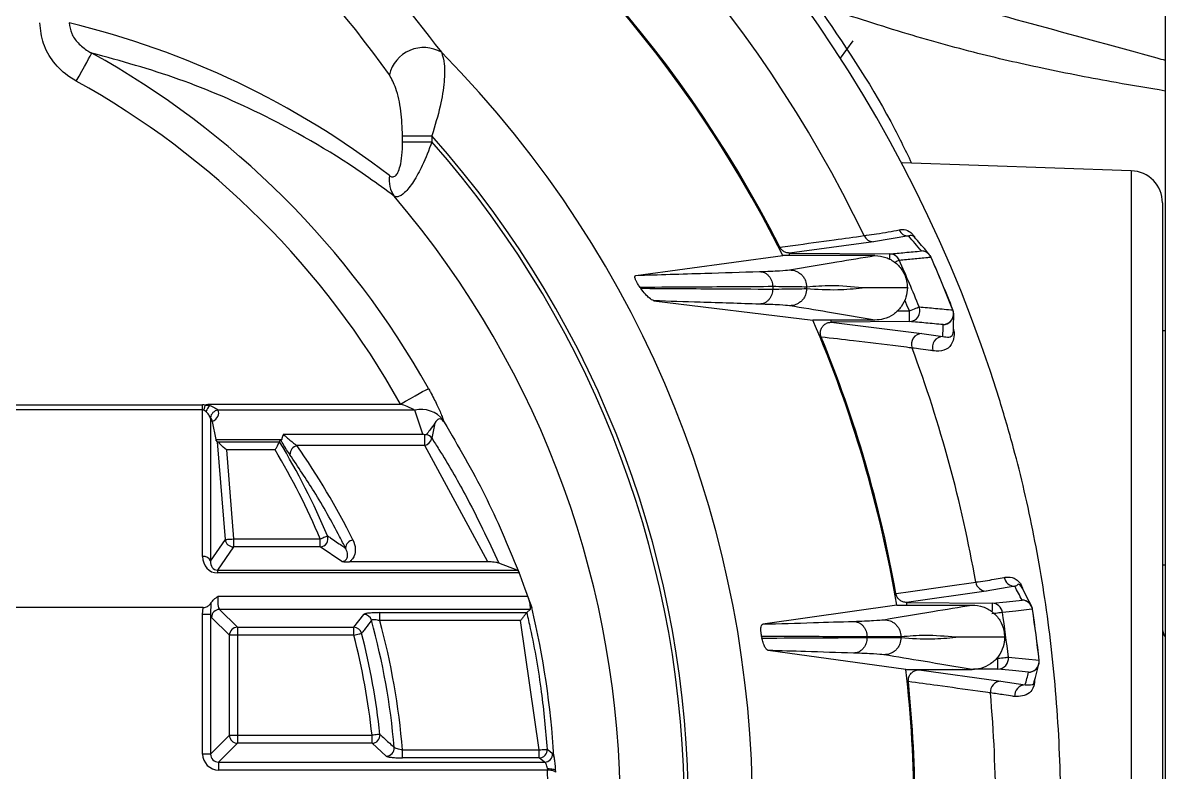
# Model space of a CAD drawing. Extents: x 12.3 to 108.7, y 1.1 to 80.4.
# Drawn here: x 103.225 to 105.35, y 32.764 to 34.158 of the extents above; entities that cross this region are included whole.
import ezdxf

# ---------------------------------------------------------------- set-up
doc = ezdxf.new("R2010")
doc.units = 0
doc.header["$MEASUREMENT"] = 0
doc.layers.add('OBJECT', color=7, linetype='CONTINUOUS')

msp = doc.modelspace()

# ---------------------------------------------------------------- linework, layer by layer
at = {"layer": 'OBJECT'}
for p, q in [((105.3502, 40.0475), (105.3502, 31.8583)), ((104.7689, 34.1241), (104.7457, 34.0922)), ((103.9317, 33.9479), (103.9861, 33.9479)), ((103.9317, 33.9363), (103.9317, 33.9479)), ((103.9317, 33.9363), (103.9861, 33.9363)), ((103.9861, 33.9479), (103.9861, 33.9363)), ((105.2872, 33.8827), (104.8609, 33.8976)), ((105.2872, 33.8827), (105.2872, 32.6918)), ((105.3451, 33.8227), (105.3451, 32.6918)), ((104.8078, 33.7506), (104.6515, 33.7295)), ((104.8731, 33.7613), (104.8078, 33.7506)), ((104.3654, 33.688), (104.6391, 33.7248)), ((104.8103, 33.7248), (104.6391, 33.7248)), ((104.6515, 33.7295), (104.8379, 33.7278)), ((104.6201, 33.6671), (104.6201, 33.6625)), ((104.6833, 33.6663), (104.6833, 33.6634)), ((104.8707, 33.6649), (104.8707, 33.6647)), ((104.3989, 33.6407), (104.6948, 33.6048)), ((104.8513, 33.6219), (104.8743, 33.6221)), ((104.8103, 33.6048), (104.6948, 33.6048)), ((104.8745, 33.6021), (104.729, 33.6008)), ((104.729, 33.6008), (104.8978, 33.5798)), ((104.8978, 33.5798), (104.9368, 33.5745)), ((105.3502, 33.5848), (105.3451, 33.5848)), ((101.5733, 33.4473), (103.5596, 33.4473)), ((103.5596, 33.4376), (103.5596, 33.4473)), ((103.5645, 33.4467), (103.5722, 33.4461)), ((103.5722, 33.4487), (103.5722, 33.4461)), ((103.5722, 33.4487), (103.9278, 33.4487)), ((103.5596, 33.4376), (101.5729, 33.4376)), ((103.5596, 33.1651), (103.5596, 33.4376)), ((103.5659, 33.4348), (103.5621, 33.4371)), ((103.9543, 33.4373), (103.5884, 33.4373)), ((103.5745, 33.4217), (103.5745, 33.1566)), ((103.5777, 33.4161), (103.584, 33.3828)), ((103.9917, 33.4133), (103.9862, 33.385)), ((104.0074, 33.419), (104.0088, 33.415)), ((103.584, 33.3828), (103.7068, 33.3828)), ((103.5876, 33.3782), (103.5842, 33.3823)), ((103.7057, 33.3823), (103.5842, 33.3823)), ((103.705, 33.3818), (103.7057, 33.3823)), ((103.7068, 33.3828), (103.7057, 33.3823)), ((103.7103, 33.3924), (103.9692, 33.3924)), ((103.9728, 33.3715), (103.9728, 33.3913)), ((103.602, 33.1966), (103.5876, 33.3782)), ((103.5877, 33.3782), (103.7029, 33.3782)), ((103.6945, 33.3633), (103.6038, 33.3633)), ((103.6038, 33.3633), (103.6169, 33.1978)), ((103.7029, 33.3782), (103.705, 33.3818)), ((103.9728, 33.3715), (103.735, 33.3715)), ((104.0902, 33.155), (103.9728, 33.3715)), ((103.5745, 33.1566), (103.602, 33.1966)), ((103.6169, 33.1978), (103.6169, 33.1829)), ((103.6169, 33.1978), (103.7783, 33.1978)), ((103.7783, 33.1829), (103.7783, 33.1978)), ((103.6169, 33.1829), (103.5872, 33.1397)), ((103.7783, 33.1829), (103.6169, 33.1829)), ((103.8184, 33.1557), (103.7783, 33.1829)), ((104.0902, 33.155), (103.8329, 33.155)), ((104.145, 33.1397), (104.1107, 33.1527)), ((105.3451, 33.1494), (105.3502, 33.1494)), ((103.5872, 33.1397), (104.145, 33.1397)), ((103.5872, 33.1397), (103.5872, 33.1344)), ((104.1486, 33.1344), (103.5872, 33.1344)), ((104.1468, 33.1389), (104.1486, 33.1344)), ((105.0705, 33.1096), (105.0172, 33.1008)), ((103.5888, 33.0912), (104.1642, 33.0912)), ((104.1642, 33.0912), (104.1721, 33.07)), ((104.8493, 33.096), (104.8473, 33.0957)), ((105.0172, 33.1008), (104.8692, 33.0796)), ((103.561, 33.07), (101.5812, 33.07)), ((103.5596, 33.0574), (103.561, 33.07)), ((104.1687, 33.0666), (103.5912, 33.0666)), ((103.5912, 33.0666), (103.6245, 33.0333)), ((104.1687, 33.0666), (104.1626, 33.0606)), ((104.8509, 33.0748), (104.6018, 33.0391)), ((104.8509, 33.0748), (104.9912, 33.0748)), ((104.8692, 33.0796), (105.0282, 33.0782)), ((103.5745, 33.0574), (103.5596, 33.0574)), ((103.5596, 32.7975), (103.5596, 33.0574)), ((103.5745, 33.0574), (103.5745, 32.7975)), ((103.6096, 33.0184), (103.5763, 33.0517)), ((103.841, 33.0333), (103.8595, 33.0573)), ((103.8894, 33.0606), (104.1626, 33.0606)), ((103.8894, 33.0457), (103.8894, 33.0606)), ((104.1507, 33.0457), (103.8894, 33.0457)), ((104.1859, 32.8053), (104.1507, 33.0457)), ((104.1626, 33.0606), (104.1626, 33.0605)), ((103.6245, 33.0333), (103.841, 33.0333)), ((103.6245, 33.0333), (103.6245, 33.0184)), ((103.841, 33.0184), (103.841, 33.0333)), ((103.6096, 32.8326), (103.6096, 33.0184)), ((103.6245, 33.0184), (103.6096, 33.0184)), ((103.841, 33.0184), (103.6245, 33.0184)), ((103.6245, 33.0184), (103.6245, 32.8326)), ((104.7956, 33.0154), (104.7956, 33.0143)), ((104.8589, 33.0155), (104.8589, 33.0141)), ((105.0515, 33.0149), (105.0515, 33.0147)), ((104.8679, 32.9548), (104.6117, 32.9903)), ((104.8679, 32.9548), (104.9912, 32.9548)), ((104.9552, 32.9548), (104.8925, 32.9543)), ((104.8925, 32.9543), (105.0447, 32.9331)), ((105.0391, 32.9556), (104.9937, 32.9552)), ((104.8724, 32.9323), (104.8704, 32.9321)), ((105.0447, 32.9331), (105.0898, 32.9261)), ((103.5745, 32.7975), (103.6096, 32.8326)), ((103.6096, 32.8326), (103.6245, 32.8326)), ((103.6245, 32.8326), (103.6245, 32.8177)), ((103.6245, 32.8326), (103.8748, 32.8326)), ((103.8748, 32.8177), (103.8748, 32.8326)), ((103.6245, 32.8177), (103.5894, 32.7826)), ((103.8748, 32.8177), (103.6245, 32.8177)), ((103.9013, 32.7937), (103.8748, 32.8177)), ((103.5745, 32.7975), (103.5596, 32.7975)), ((103.9314, 32.7904), (103.9314, 32.8053)), ((103.9314, 32.8053), (104.1859, 32.8053)), ((104.1859, 32.7904), (103.9314, 32.7904)), ((104.1859, 32.7904), (104.1859, 32.8053)), ((104.1959, 32.7826), (104.1859, 32.7904)), ((103.5894, 32.7826), (103.5894, 32.7677)), ((103.5894, 32.7826), (104.1959, 32.7826)), ((104.2012, 32.7677), (103.5894, 32.7677)), ((104.2012, 32.7704), (104.2012, 32.7677))]:
    msp.add_line(p, q, dxfattribs=at)
at = {"layer": 'OBJECT', "flags": 128}
for points in [[(103.3247, 34.0495), (103.33, 34.0589), (103.335, 34.0681), (103.3398, 34.0766), (103.344, 34.0842), (103.3476, 34.0908), (103.3505, 34.0959), (103.3525, 34.0996), (103.3536, 34.1016)], [(104.6317, 33.7395), (104.6328, 33.7401), (104.6335, 33.7404)], [(104.6515, 33.7248), (104.6515, 33.726), (104.6515, 33.7279), (104.6515, 33.729), (104.6515, 33.7295)], [(104.8378, 33.7175), (104.8378, 33.7189), (104.8379, 33.7219), (104.8379, 33.7244), (104.8379, 33.7262), (104.8379, 33.7274), (104.8379, 33.7278)], [(104.8558, 33.7159), (104.855, 33.7156), (104.8537, 33.715), (104.8518, 33.7142), (104.8496, 33.7132), (104.8473, 33.7121)], [(104.9146, 33.7215), (104.9147, 33.7215), (104.9147, 33.7215), (104.9148, 33.7216), (104.9148, 33.7216), (104.9148, 33.7216), (104.9148, 33.7216), (104.9148, 33.7216), (104.9148, 33.7216)], [(104.8743, 33.6221), (104.8699, 33.6329), (104.8659, 33.6426)], [(104.8743, 33.6221), (104.8775, 33.6234), (104.8807, 33.6247), (104.8837, 33.6259), (104.8863, 33.627), (104.8886, 33.6279), (104.8905, 33.6287), (104.8918, 33.6292), (104.8926, 33.6295)], [(104.8745, 33.6021), (104.8744, 33.6026), (104.8744, 33.6037), (104.8744, 33.6056), (104.8744, 33.6081), (104.8744, 33.6111), (104.8743, 33.6145), (104.8743, 33.6183), (104.8743, 33.6221)], [(104.9552, 33.6237), (104.9553, 33.6237), (104.9553, 33.6237), (104.9554, 33.6237), (104.9554, 33.6237), (104.9554, 33.6237), (104.9555, 33.6237), (104.9555, 33.6237), (104.9555, 33.6237)], [(104.9564, 33.5842), (104.9566, 33.5916), (104.9568, 33.6163)], [(104.729, 33.6008), (104.729, 33.6013), (104.729, 33.6025), (104.729, 33.6043), (104.729, 33.6048)], [(104.7103, 33.5733), (104.7096, 33.5731), (104.7084, 33.5726)], [(103.9278, 33.4487), (103.9372, 33.4539), (103.9463, 33.459), (103.9548, 33.4638), (103.9625, 33.468), (103.969, 33.4717), (103.9741, 33.4746), (103.9778, 33.4766), (103.9798, 33.4777)], [(103.5621, 33.4371), (103.5624, 33.4382), (103.5626, 33.4392), (103.5629, 33.4404), (103.5632, 33.4416), (103.5636, 33.4428), (103.5639, 33.4441), (103.5642, 33.4454), (103.5645, 33.4467)], [(103.6038, 33.3633), (103.6009, 33.366), (103.598, 33.3686), (103.5954, 33.371), (103.593, 33.3732), (103.591, 33.3751), (103.5894, 33.3766), (103.5883, 33.3776), (103.5877, 33.3782)], [(103.602, 33.1966), (103.6025, 33.1966), (103.6035, 33.1967), (103.6049, 33.1968), (103.6068, 33.197), (103.609, 33.1971), (103.6115, 33.1973), (103.6141, 33.1975), (103.6169, 33.1978)], [(103.7783, 33.1978), (103.7808, 33.1988), (103.7832, 33.1998), (103.7854, 33.2008), (103.7875, 33.2016), (103.7892, 33.2023), (103.7905, 33.2029), (103.7915, 33.2033), (103.792, 33.2035)], [(104.8493, 33.096), (104.8539, 33.0967), (104.8722, 33.0993), (104.9453, 33.1098), (104.9978, 33.1173)], [(105.1016, 33.0732), (105.0972, 33.0814), (105.0845, 33.1054)], [(104.8692, 33.0796), (104.8692, 33.0791), (104.8692, 33.078), (104.8692, 33.0761), (104.8691, 33.0748)], [(105.0282, 33.0782), (105.0282, 33.0777), (105.0282, 33.0766), (105.0282, 33.0747), (105.0281, 33.0722), (105.0281, 33.0692), (105.0281, 33.0658), (105.028, 33.0621)], [(105.0282, 33.0782), (105.0549, 33.0809), (105.084, 33.0839)], [(105.1034, 33.0668), (105.0972, 33.0662), (105.0723, 33.0636), (105.0475, 33.0611)], [(105.1034, 33.0668), (105.1034, 33.0668), (105.1035, 33.0668), (105.1035, 33.0668), (105.1035, 33.0668), (105.1036, 33.0668), (105.1036, 33.0668), (105.1036, 33.0668), (105.1036, 33.0668)], [(105.0475, 33.0611), (105.0467, 33.061), (105.0453, 33.0608), (105.0433, 33.0605), (105.0409, 33.0601), (105.038, 33.0597), (105.0349, 33.0592), (105.0315, 33.0587), (105.028, 33.0582)], [(103.841, 33.0184), (103.8436, 33.0191), (103.8461, 33.0197), (103.8485, 33.0204), (103.8506, 33.0209), (103.8524, 33.0214), (103.8538, 33.0217), (103.8549, 33.022), (103.8554, 33.0221)], [(105.0389, 32.9756), (105.0424, 32.976), (105.0458, 32.9763), (105.049, 32.9767), (105.0518, 32.977), (105.0543, 32.9773), (105.0563, 32.9775), (105.0577, 32.9777), (105.0586, 32.9778)], [(105.0391, 32.9556), (105.0391, 32.956), (105.0391, 32.9572), (105.0391, 32.959), (105.039, 32.9615), (105.039, 32.9646), (105.039, 32.968), (105.039, 32.9717), (105.0389, 32.9756)], [(105.0586, 32.9778), (105.0649, 32.9772), (105.0903, 32.9746), (105.1156, 32.972)], [(105.1067, 32.9326), (105.1087, 32.94), (105.1153, 32.9648)], [(105.1156, 32.972), (105.1157, 32.972), (105.1157, 32.972), (105.1158, 32.972), (105.1158, 32.972), (105.1158, 32.972), (105.1158, 32.972), (105.1158, 32.972), (105.1158, 32.972)], [(104.8925, 32.9543), (104.8925, 32.9547), (104.8925, 32.9548)], [(105.0961, 32.9499), (105.0665, 32.9528), (105.0391, 32.9556)], [(103.8896, 32.8342), (103.889, 32.8341), (103.888, 32.834), (103.8865, 32.8338), (103.8847, 32.8336), (103.8825, 32.8334), (103.8801, 32.8331), (103.8775, 32.8329), (103.8748, 32.8326)], [(104.1859, 32.8053), (104.1886, 32.8055), (104.1911, 32.8057), (104.1935, 32.8059), (104.1957, 32.806), (104.1975, 32.8061), (104.199, 32.8062), (104.2001, 32.8063), (104.2007, 32.8064)], [(104.2007, 32.8064), (104.2054, 32.8027), (104.2107, 32.7985)]]:
    msp.add_lwpolyline(points, dxfattribs=at)
at = {"layer": 'OBJECT'}
for centre, radius, start, end in [((102.5729, 32.6918), 2.585, 17.2695, 89.5567), ((102.5729, 32.6918), 2.462, 25.7638, 89.5345), ((102.5729, 32.6918), 2.31, 26.5633, 153.4367), ((102.5729, 32.6918), 2.3121, 26.97, 89.5044), ((103.971, 34.0464), 0.0655, 59.8339, 166.9001), ((102.5729, 32.6918), 1.6115, 29.1881, 61.0234), ((102.5729, 32.6918), 2.0098, 315.4001, 44.5999), ((102.5729, 32.6918), 1.5519, 29.1881, 61.0234), ((102.5729, 32.6918), 1.8907, 318.3698, 41.6302), ((102.5729, 32.6918), 1.8831, 318.6329, 41.3671), ((103.9592, 33.8655), 0.0526, 171.0367, 215.2913), ((105.2851, 33.8227), 0.06, 0, 88), ((102.5729, 32.6918), 1.764, 319.599, 40.401), ((104.8733, 33.7812), 0.02, 205.1971, 269.3632), ((104.8081, 33.7705), 0.0199, 205.3945, 269.2666), ((104.8376, 33.7081), 0.0198, 23.4579, 89.1204), ((104.8964, 33.7137), 0.0198, 23.0423, 89.1189), ((104.8965, 33.7135), 0.02, 40.1577, 89.4458), ((104.8965, 33.7135), 0.02, 23.7355, 40.0841), ((102.5729, 32.6918), 2.502, 22.0101, 24.1615), ((102.5729, 32.6918), 2.5581, 21.3625, 23.7355), ((102.5729, 32.6918), 2.5583, 21.3625, 23.7355), ((104.874, 33.6221), 0.02, 271.3238, 21.6593), ((104.9366, 33.6165), 0.02, 271.3114, 21.0301), ((104.9368, 33.6165), 0.02, 270.496, 359.6056), ((104.9368, 33.6165), 0.02, 359.6104, 21.3625), ((102.5729, 32.6918), 2.31, 9.5438, 23.2808), ((104.8981, 33.5598), 0.02, 90.976, 200.2589), ((104.9371, 33.5545), 0.02, 90.8595, 199.8773), ((102.5729, 32.6918), 2.3121, 10.0686, 22.4124), ((102.5729, 32.6918), 2.462, 9.9523, 20.4722), ((103.6862, 33.3754), 0.1341, 148.1826, 153.7198), ((103.5905, 33.4208), 0.0166, 97.0677, 171.4524), ((103.9662, 33.3857), 0.0529, 38.8791, 102.9917), ((103.9665, 33.3911), 0.0206, 287.7807, 342.7634), ((103.9725, 33.3758), 0.0165, 33.8189, 77.1394), ((102.5729, 32.6918), 1.3073, 22.7693, 30.9065), ((102.5729, 32.6918), 1.3221, 22.7693, 31.273), ((103.7395, 33.3547), 0.0174, 105.0126, 180.8653), ((103.617, 33.198), 0.0151, 185.2969, 269.4082), ((103.7778, 33.1981), 0.0152, 271.6809, 21.0883), ((103.842, 33.1794), 0.0166, 99.1639, 175.531), ((103.5615, 33.151), 0.0142, 23.2854, 97.4615), ((105.0175, 33.1207), 0.02, 189.7791, 269.2228), ((105.0707, 33.1296), 0.02, 189.8693, 269.3231), ((103.5914, 33.0515), 0.0152, 90.9905, 179.0095), ((102.5729, 32.6918), 1.6433, 3.5374, 13.3047), ((105.0279, 33.0583), 0.0199, 8.1347, 89.039), ((105.0837, 33.064), 0.0199, 8.0784, 89.0382), ((105.0838, 33.0639), 0.02, 27.5365, 89.5043), ((105.0838, 33.0639), 0.02, 8.4291, 27.5264), ((102.5729, 32.6918), 2.5581, 6.2882, 8.4291), ((102.5729, 32.6918), 2.5583, 6.2882, 8.4291), ((103.8593, 33.0422), 0.0151, 15.9608, 89.2834), ((102.5729, 32.6918), 1.3484, 5.0219, 15.244), ((102.5729, 32.6918), 1.3633, 4.7755, 15.044), ((102.5729, 32.6918), 2.502, 6.5633, 8.4874), ((103.6247, 33.0182), 0.0152, 90.9906, 179.0094), ((103.8408, 33.0182), 0.0151, 15.1712, 89.2709), ((102.5729, 32.6918), 1.3244, 6.1705, 14.4425), ((105.3751, 33.0322), 0.03, 180, 213.9357), ((102.5729, 32.6918), 1.3095, 6.1705, 14.4425), ((105.0387, 32.9755), 0.02, 271.0929, 6.5954), ((105.0958, 32.9698), 0.02, 271.0902, 6.3262), ((105.096, 32.9698), 0.02, 270.4926, 345.3244), ((105.096, 32.9698), 0.02, 345.3281, 6.2882), ((102.5729, 32.6918), 2.31, 353.4625, 6.5375), ((102.5729, 32.6918), 2.3121, 354.0304, 5.9696), ((105.045, 32.9131), 0.02, 90.8493, 185.1129), ((105.0901, 32.9061), 0.02, 90.7438, 184.8412), ((102.5729, 32.6918), 2.462, 354.884, 5.116), ((103.6247, 32.8328), 0.0152, 180.9906, 269.0093), ((103.8745, 32.8328), 0.0152, 271.1334, 5.0374), ((103.901, 32.8088), 0.0152, 271.1048, 3.9171), ((104.1856, 32.8056), 0.0152, 271.3911, 2.8145), ((104.1956, 32.7978), 0.0152, 271.387, 2.5232), ((102.5729, 32.6918), 1.63, 0.4374, 2.6689)]:
    msp.add_arc(centre, radius, start, end, dxfattribs=at)
for centre, major_axis, ratio, start_param, end_param in [((101.8633, 32.6918), (2.4885, 0), 0.964711, 0.607026, 0.94978), ((102.931, 32.6918), (1.5665, 0), 0.964711, 0.898002, 1.325617), ((102.5621, 31.4553), (0.0296, 3.3901), 0.928778, 5.457396, 5.468504), ((102.9436, 32.6918), (1.7429, 0), 0.977124, 0.607532, 0.60866), ((102.5648, 33.6185), (-0.0223, 2.5541), 0.928778, 4.687085, 4.695671), ((103.5596, 33.4006), (0, -0.0467), 0.642788, 2.976925, 3.141593), ((103.5596, 33.4006), (0, 0.037), 0.405078, 6.118518, 6.283185), ((103.5596, 33.4318), (0.03, 0), 0.656159, 5.359389, 6.567915), ((102.5729, 32.9461), (0, 1.4794), 0.989974, 5.018904, 5.050905), ((103.5596, 33.4205), (0.015, 0), 0.66953, 0.122173, 0.284729), ((103.5832, 33.3971), (-0.0012, 0.015), 0.093471, 2.844811, 3.011977), ((103.6026, 33.3784), (0.015, 0), 0.122392, 3.244893, 3.273573), ((102.5729, 32.5546), (0, 1.4256), 0.994678, 5.178893, 5.322583), ((103.5899, 33.1681), (0.0115, 0.0322), 0.868615, 1.960689, 3.442238), ((103.5899, 33.1585), (0.007, 0.018), 0.760671, 1.953772, 3.43532), ((102.5729, 32.5166), (0, 1.7003), 0.994678, 5.043867, 5.087084), ((102.563, 31.5585), (0.0272, 3.1117), 0.928778, 5.232809, 5.242302), ((103.5916, 33.0815), (0, 0.015), 0.245569, 0.872665, 3.01942), ((103.5767, 33.0815), (0, 0.03), 0.122785, 2.502054, 3.01942), ((102.9341, 32.6918), (1.6983, 0), 0.977124, 0.194908, 0.196859), ((102.5639, 33.7216), (-0.0247, 2.8325), 0.928778, 4.419598, 4.428321), ((103.5899, 32.798), (0.0215, 0.0215), 0.985257, 2.363621, 3.919564), ((103.5899, 32.798), (0.0111, 0.0111), 0.957239, 2.363621, 3.919564)]:
    msp.add_ellipse(centre, major_axis=major_axis, ratio=ratio, start_param=start_param, end_param=end_param, dxfattribs=at)
for points, knots in [([(103.3547, 34.7217), (103.3631, 34.7161), (103.3882, 34.6995), (103.4797, 34.636), (103.6276, 34.5193), (103.821, 34.3366), (103.943, 34.1809), (104.004, 34.103)], [0, 0, 0, 0, 0.037504, 0.11146, 0.407416, 0.703808, 1, 1, 1, 1]), ([(104.6795, 34.2719), (104.7497, 34.2527), (104.8933, 34.2134), (105.1133, 34.1532), (105.269, 34.1105), (105.3449, 34.0898), (105.3502, 34.0883)], [0, 0, 0, 0, 0.317042, 0.648931, 0.975737, 1, 1, 1, 1]), ([(104.7027, 34.1907), (104.7511, 34.1201), (104.8158, 34.0256), (104.8659, 33.9228), (104.8785, 33.897)], [0, 0, 0, 0, 0.748434, 1, 1, 1, 1]), ([(105.3502, 34.031), (105.3199, 34.0361), (105.245, 34.0487), (105.127, 34.0714), (104.9923, 34.1023), (104.8539, 34.1413), (104.7531, 34.1743), (104.7027, 34.1907)], [0, 0, 0, 0, 0.152202, 0.376014, 0.575912, 0.787751, 1, 1, 1, 1]), ([(103.3247, 34.0495), (103.3207, 34.0519), (103.3048, 34.0613), (103.2816, 34.0834), (103.2609, 34.1186), (103.2582, 34.1447), (103.2568, 34.1578)], [0, 0, 0, 0, 0.104814, 0.415632, 0.707452, 1, 1, 1, 1]), ([(103.3112, 34.1578), (103.3124, 34.1511), (103.3148, 34.1371), (103.328, 34.1191), (103.3418, 34.1079), (103.3512, 34.1029), (103.3536, 34.1016)], [0, 0, 0, 0, 0.269236, 0.558069, 0.886118, 1, 1, 1, 1]), ([(103.9162, 33.8351), (103.9004, 33.8468), (103.8212, 33.9052), (103.6878, 33.9823), (103.5156, 34.0569), (103.4076, 34.0867), (103.3536, 34.1016)], [0, 0, 0, 0, 0.086252, 0.431521, 0.715373, 1, 1, 1, 1]), ([(104.004, 34.103), (104.0061, 34.0965), (104.0105, 34.0832), (104.0095, 34.0476), (104.0026, 34.0018), (103.9918, 33.9664), (103.9861, 33.9479)], [0, 0, 0, 0, 0.223098, 0.450964, 0.711814, 1, 1, 1, 1]), ([(103.9317, 33.9479), (103.931, 33.9633), (103.9296, 33.9946), (103.9208, 34.0355), (103.9114, 34.0534), (103.9072, 34.0612)], [0, 0, 0, 0, 0.35163, 0.71478, 1, 1, 1, 1]), ([(103.9072, 33.8737), (103.909, 33.8726), (103.9127, 33.8704), (103.9184, 33.8726), (103.9235, 33.8796), (103.9279, 33.8925), (103.9312, 33.9121), (103.9315, 33.9279), (103.9317, 33.9363)], [0, 0, 0, 0, 0.132637, 0.266189, 0.387936, 0.535863, 0.751075, 1, 1, 1, 1]), ([(103.9861, 33.9363), (103.9804, 33.9212), (103.9702, 33.8941), (103.9519, 33.8611), (103.9357, 33.8407), (103.9236, 33.8332), (103.9183, 33.8346), (103.9162, 33.8351)], [0, 0, 0, 0, 0.265568, 0.47687, 0.689088, 0.879262, 1, 1, 1, 1]), ([(104.7901, 33.7619), (104.7917, 33.7622), (104.7997, 33.7633), (104.8242, 33.7668), (104.8421, 33.7702), (104.8552, 33.7727)], [0, 0, 0, 0, 0.061696, 0.30848, 1, 1, 1, 1]), ([(104.8552, 33.7727), (104.8574, 33.773), (104.8632, 33.7738), (104.8702, 33.7723), (104.8766, 33.768), (104.879, 33.7659), (104.8808, 33.7641), (104.8821, 33.7624), (104.8832, 33.761), (104.8839, 33.7599), (104.8843, 33.7593), (104.8843, 33.7593)], [0, 0, 0, 0, 0.27982, 0.734081, 0.832555, 0.895072, 0.936912, 0.965337, 0.984794, 0.998231, 1, 1, 1, 1]), ([(104.6335, 33.7404), (104.6351, 33.7406), (104.6432, 33.7417), (104.677, 33.7464), (104.7276, 33.7533), (104.7717, 33.7594), (104.7901, 33.7619)], [0, 0, 0, 0, 0.030743, 0.153716, 0.645609, 1, 1, 1, 1]), ([(104.884, 33.759), (104.884, 33.759), (104.8837, 33.7594), (104.8831, 33.76), (104.882, 33.7609), (104.8793, 33.7626), (104.8763, 33.7627), (104.874, 33.7617), (104.8731, 33.7613)], [0, 0, 0, 0, 0.001188, 0.045189, 0.111353, 0.216021, 0.700881, 1, 1, 1, 1]), ([(104.9118, 33.7264), (104.9095, 33.7292), (104.9003, 33.7401), (104.891, 33.7509), (104.884, 33.759)], [0, 0, 0, 0, 0.2550021, 1, 1, 1, 1]), ([(104.6515, 33.7295), (104.6492, 33.7297), (104.6446, 33.7302), (104.6385, 33.7337), (104.6351, 33.7375), (104.6337, 33.74), (104.6335, 33.7404)], [0, 0, 0, 0, 0.313016, 0.624258, 0.931848, 1, 1, 1, 1]), ([(104.6516, 33.6982), (104.6808, 33.7032), (104.733, 33.7121), (104.7867, 33.7209), (104.8103, 33.7248)], [0, 0, 0, 0, 0.560008, 1, 1, 1, 1]), ([(104.8103, 33.7248), (104.8172, 33.7242), (104.8308, 33.7228), (104.849, 33.7123), (104.8626, 33.697), (104.8697, 33.6802), (104.8704, 33.6692), (104.8707, 33.6649)], [0, 0, 0, 0, 0.2172025, 0.4343319, 0.6501656, 0.8643895, 1, 1, 1, 1]), ([(104.8379, 33.7278), (104.8473, 33.7288), (104.8669, 33.7306), (104.8865, 33.7325), (104.8967, 33.7335)], [0, 0, 0, 0, 0.476645, 1, 1, 1, 1]), ([(104.9146, 33.7215), (104.9124, 33.7213), (104.9016, 33.7203), (104.882, 33.7184), (104.8645, 33.7168), (104.8558, 33.7159)], [0, 0, 0, 0, 0.111021, 0.555109, 1, 1, 1, 1]), ([(104.3735, 33.6656), (104.3726, 33.6668), (104.3712, 33.6689), (104.369, 33.6723), (104.3674, 33.6751), (104.3661, 33.6776), (104.365, 33.6801), (104.364, 33.6829), (104.3633, 33.6871), (104.3645, 33.6876), (104.3654, 33.688)], [0, 0, 0, 0, 0.113364, 0.188717, 0.241996, 0.295665, 0.342489, 0.417959, 0.560437, 1, 1, 1, 1]), ([(104.3654, 33.688), (104.4082, 33.6893), (104.4846, 33.6917), (104.5618, 33.6941), (104.5958, 33.6951)], [0, 0, 0, 0, 0.560013, 1, 1, 1, 1]), ([(104.5958, 33.6951), (104.6096, 33.6956), (104.6372, 33.6966), (104.6468, 33.6977), (104.6516, 33.6982)], [0, 0, 0, 0, 0.501105, 1, 1, 1, 1]), ([(104.5958, 33.6951), (104.5988, 33.6947), (104.6035, 33.6941), (104.6091, 33.6906), (104.613, 33.687), (104.6161, 33.6825), (104.6192, 33.676), (104.6197, 33.6706), (104.6201, 33.6671)], [0, 0, 0, 0, 0.239573, 0.368433, 0.499997, 0.631558, 0.760422, 1, 1, 1, 1]), ([(104.6516, 33.6982), (104.6555, 33.6978), (104.6617, 33.6971), (104.6691, 33.6932), (104.6742, 33.689), (104.6783, 33.6839), (104.6822, 33.6765), (104.6829, 33.6703), (104.6833, 33.6663)], [0, 0, 0, 0, 0.239485, 0.368379, 0.499999, 0.63162, 0.760514, 1, 1, 1, 1]), ([(104.6201, 33.6671), (104.574, 33.6668), (104.4918, 33.6662), (104.4096, 33.6658), (104.3735, 33.6656)], [0, 0, 0, 0, 0.559998, 1, 1, 1, 1]), ([(104.3989, 33.6407), (104.3962, 33.6419), (104.3921, 33.6439), (104.3837, 33.6522), (104.3777, 33.66), (104.3746, 33.664)], [0, 0, 0, 0, 0.472797, 0.731903, 1, 1, 1, 1]), ([(104.3746, 33.664), (104.4204, 33.6637), (104.5022, 33.6631), (104.5841, 33.6627), (104.6201, 33.6625)], [0, 0, 0, 0, 0.559997, 1, 1, 1, 1]), ([(104.6201, 33.6625), (104.6197, 33.659), (104.6192, 33.6536), (104.6161, 33.6471), (104.613, 33.6427), (104.6091, 33.639), (104.6035, 33.6355), (104.5988, 33.6349), (104.5958, 33.6345)], [0, 0, 0, 0, 0.239578, 0.368442, 0.500003, 0.631567, 0.760427, 1, 1, 1, 1]), ([(104.6833, 33.6663), (104.6775, 33.6664), (104.666, 33.6666), (104.6354, 33.667), (104.6201, 33.6671)], [0, 0, 0, 0, 0.499961, 1, 1, 1, 1]), ([(104.6201, 33.6625), (104.6354, 33.6627), (104.666, 33.663), (104.6775, 33.6633), (104.6833, 33.6634)], [0, 0, 0, 0, 0.500039, 1, 1, 1, 1]), ([(104.6833, 33.6634), (104.6829, 33.6594), (104.6822, 33.6532), (104.6783, 33.6457), (104.6742, 33.6406), (104.6691, 33.6365), (104.6617, 33.6325), (104.6555, 33.6318), (104.6516, 33.6314)], [0, 0, 0, 0, 0.2394865, 0.3683791, 0.5000007, 0.6316212, 0.760515, 1, 1, 1, 1]), ([(104.7868, 33.6648), (104.7675, 33.6667), (104.733, 33.6701), (104.6985, 33.6674), (104.6833, 33.6663)], [0, 0, 0, 0, 0.560064, 1, 1, 1, 1]), ([(104.6833, 33.6634), (104.7026, 33.6622), (104.7371, 33.6601), (104.7716, 33.6634), (104.7868, 33.6648)], [0, 0, 0, 0, 0.559937, 1, 1, 1, 1]), ([(104.8698, 33.6648), (104.8697, 33.6648), (104.8551, 33.6648), (104.8301, 33.6648), (104.8026, 33.6648), (104.7895, 33.6648), (104.7869, 33.6648), (104.7868, 33.6648)], [0, 0, 0, 0, 0.002464, 0.527442, 0.903158, 0.997088, 1, 1, 1, 1]), ([(104.8707, 33.6647), (104.8701, 33.6588), (104.869, 33.6462), (104.8599, 33.6287), (104.8453, 33.6146), (104.8279, 33.6062), (104.8157, 33.6052), (104.8103, 33.6048)], [0, 0, 0, 0, 0.18768, 0.400357, 0.613501, 0.827951, 1, 1, 1, 1]), ([(104.8707, 33.6649), (104.8705, 33.6649), (104.8702, 33.6649), (104.8699, 33.6648), (104.8698, 33.6648)], [0, 0, 0, 0, 0.56004, 1, 1, 1, 1]), ([(104.8698, 33.6648), (104.87, 33.6648), (104.8703, 33.6648), (104.8705, 33.6647), (104.8707, 33.6647)], [0, 0, 0, 0, 0.559957, 1, 1, 1, 1]), ([(104.5958, 33.6345), (104.5589, 33.6357), (104.493, 33.6377), (104.4277, 33.6398), (104.3989, 33.6407)], [0, 0, 0, 0, 0.55999, 1, 1, 1, 1]), ([(104.6516, 33.6314), (104.6468, 33.6319), (104.6372, 33.633), (104.6096, 33.634), (104.5958, 33.6345)], [0, 0, 0, 0, 0.498895, 1, 1, 1, 1]), ([(104.8103, 33.6048), (104.7812, 33.6098), (104.7291, 33.6186), (104.6753, 33.6275), (104.6516, 33.6314)], [0, 0, 0, 0, 0.560011, 1, 1, 1, 1]), ([(104.8926, 33.6295), (104.9027, 33.6286), (104.9237, 33.6266), (104.9445, 33.6247), (104.9552, 33.6237)], [0, 0, 0, 0, 0.484698, 1, 1, 1, 1]), ([(104.7103, 33.5733), (104.7096, 33.5755), (104.7083, 33.5798), (104.7092, 33.5866), (104.7122, 33.5927), (104.7171, 33.5975), (104.723, 33.6003), (104.7271, 33.6007), (104.729, 33.6008)], [0, 0, 0, 0, 0.170357, 0.340224, 0.510203, 0.68184, 0.856139, 1, 1, 1, 1]), ([(104.937, 33.5965), (104.9263, 33.5974), (104.9055, 33.5993), (104.8846, 33.6012), (104.8745, 33.6021)], [0, 0, 0, 0, 0.515303, 1, 1, 1, 1]), ([(104.9562, 33.5878), (104.9565, 33.5868), (104.9579, 33.5812), (104.9576, 33.573), (104.9519, 33.552), (104.9369, 33.546), (104.9203, 33.5475), (104.9183, 33.5477)], [0, 0, 0, 0, 0.00982, 0.054966, 0.234126, 0.907025, 1, 1, 1, 1]), ([(104.9368, 33.5745), (104.9444, 33.573), (104.9538, 33.5712), (104.956, 33.5823), (104.9563, 33.5843)], [0, 0, 0, 0, 0.820582, 1, 1, 1, 1]), ([(104.8794, 33.5529), (104.8777, 33.5531), (104.8691, 33.5542), (104.833, 33.5586), (104.7785, 33.5652), (104.7305, 33.5709), (104.7103, 33.5733)], [0, 0, 0, 0, 0.030707, 0.153535, 0.644847, 1, 1, 1, 1]), ([(104.9183, 33.5477), (104.9168, 33.5479), (104.9094, 33.549), (104.8968, 33.5507), (104.8847, 33.5522), (104.8794, 33.5529)], [0, 0, 0, 0, 0.122693, 0.613472, 1, 1, 1, 1]), ([(103.9798, 33.4777), (103.981, 33.4755), (103.9866, 33.4653), (103.9955, 33.4478), (104.0033, 33.4301), (104.0064, 33.4217), (104.0074, 33.419)], [0, 0, 0, 0, 0.1055715, 0.4880667, 0.8307665, 1, 1, 1, 1]), ([(103.5645, 33.4467), (103.5654, 33.4471), (103.5678, 33.4483), (103.5705, 33.4485), (103.5722, 33.4487)], [0, 0, 0, 0, 0.352323, 1, 1, 1, 1]), ([(103.5722, 33.4461), (103.5757, 33.4448), (103.5808, 33.443), (103.5862, 33.4395), (103.5878, 33.4379), (103.5884, 33.4373)], [0, 0, 0, 0, 0.570996, 0.837249, 1, 1, 1, 1]), ([(103.9543, 33.4373), (103.9533, 33.4379), (103.9498, 33.4398), (103.942, 33.4433), (103.9341, 33.4464), (103.9289, 33.4482), (103.9278, 33.4487)], [0, 0, 0, 0, 0.129231, 0.448344, 0.873934, 1, 1, 1, 1]), ([(105.0414, 31.9244), (105.0564, 31.9761), (105.0869, 32.081), (105.1229, 32.2607), (105.1478, 32.4542), (105.158, 32.6507), (105.1536, 32.8464), (105.1363, 33.0313), (105.1072, 33.2072), (105.0742, 33.3492), (105.0505, 33.4287), (105.0414, 33.4592)], [0, 0, 0, 0, 0.117957, 0.239146, 0.357174, 0.479027, 0.590613, 0.705531, 0.815966, 0.929244, 1, 1, 1, 1]), ([(103.574, 33.4233), (103.5737, 33.424), (103.5729, 33.4257), (103.5705, 33.4296), (103.568, 33.4328), (103.5661, 33.4346), (103.5659, 33.4348)], [0, 0, 0, 0, 0.199365, 0.47055, 0.941494, 1, 1, 1, 1]), ([(103.5777, 33.4161), (103.5774, 33.4175), (103.5767, 33.4209), (103.5756, 33.4225), (103.5749, 33.422), (103.5745, 33.4217), (103.5745, 33.4217)], [0, 0, 0, 0, 0.247979, 0.587577, 0.994984, 1, 1, 1, 1]), ([(103.9917, 33.4133), (103.9888, 33.4091), (103.9844, 33.4027), (103.9782, 33.3946), (103.9761, 33.3919)], [0, 0, 0, 0, 0.661297, 1, 1, 1, 1]), ([(104.0088, 33.415), (104.0078, 33.4164), (104.0059, 33.4192), (104.0023, 33.4213), (103.9973, 33.4209), (103.9939, 33.4169), (103.9919, 33.4136), (103.9917, 33.4133)], [0, 0, 0, 0, 0.136464, 0.2724, 0.502926, 0.956493, 1, 1, 1, 1]), ([(104.0088, 33.415), (104.0352, 33.3701), (104.088, 33.2801), (104.1272, 33.1861), (104.1468, 33.1389)], [0, 0, 0, 0, 0.4985397, 1, 1, 1, 1]), ([(103.7103, 33.3924), (103.7102, 33.3924), (103.7097, 33.3917), (103.7077, 33.3886), (103.7072, 33.3853), (103.7068, 33.3828)], [0, 0, 0, 0, 0.010964, 0.23951, 1, 1, 1, 1]), ([(103.7103, 33.3924), (103.7112, 33.3915), (103.7133, 33.3892), (103.718, 33.3851), (103.7239, 33.38), (103.7298, 33.3753), (103.7335, 33.3726), (103.735, 33.3715)], [0, 0, 0, 0, 0.1426421, 0.3322468, 0.5633821, 0.8257975, 1, 1, 1, 1]), ([(103.9728, 33.3913), (103.9717, 33.3917), (103.9705, 33.3921), (103.9693, 33.3924), (103.9692, 33.3924)], [0, 0, 0, 0, 0.921627, 1, 1, 1, 1]), ([(103.9761, 33.3919), (103.976, 33.3917), (103.9757, 33.3915), (103.975, 33.3912), (103.9742, 33.3911), (103.9734, 33.3911), (103.973, 33.3913), (103.9728, 33.3913)], [0, 0, 0, 0, 0.207468, 0.413965, 0.630279, 0.86321, 1, 1, 1, 1]), ([(103.9862, 33.385), (103.9905, 33.3781), (104.0124, 33.3436), (104.0571, 33.2671), (104.0907, 33.1955), (104.1107, 33.1527)], [0, 0, 0, 0, 0.091462, 0.457412, 1, 1, 1, 1]), ([(103.6945, 33.3633), (103.6946, 33.3633), (103.6951, 33.3643), (103.6966, 33.3669), (103.6988, 33.3708), (103.7009, 33.3745), (103.7024, 33.3772), (103.7028, 33.3778), (103.7029, 33.3782)], [0, 0, 0, 0, 0.007086, 0.142176, 0.384525, 0.598923, 0.799184, 1, 1, 1, 1]), ([(103.7221, 33.3544), (103.7206, 33.3565), (103.7171, 33.3618), (103.711, 33.3714), (103.7069, 33.3785), (103.705, 33.3818)], [0, 0, 0, 0, 0.2650199, 0.6543296, 1, 1, 1, 1]), ([(103.8255, 33.1807), (103.8219, 33.1878), (103.8038, 33.2234), (103.7708, 33.2819), (103.7373, 33.3317), (103.7221, 33.3544)], [0, 0, 0, 0, 0.119846, 0.599413, 1, 1, 1, 1]), ([(103.792, 33.2035), (103.7938, 33.2023), (103.8029, 33.1962), (103.814, 33.1886), (103.8233, 33.1822), (103.8255, 33.1807)], [0, 0, 0, 0, 0.160075, 0.800376, 1, 1, 1, 1]), ([(103.8394, 33.1958), (103.8414, 33.1903), (103.8449, 33.1806), (103.8427, 33.1677), (103.8383, 33.1595), (103.8343, 33.1562), (103.8329, 33.155)], [0, 0, 0, 0, 0.3937579, 0.6893677, 0.8893358, 1, 1, 1, 1]), ([(103.8184, 33.1557), (103.8192, 33.1558), (103.8203, 33.1558), (103.8222, 33.1562), (103.8236, 33.1568), (103.8257, 33.1581), (103.8279, 33.1606), (103.8296, 33.1653), (103.8295, 33.1724), (103.827, 33.1776), (103.8255, 33.1807)], [0, 0, 0, 0, 0.042913, 0.064596, 0.116678, 0.137898, 0.239872, 0.39545, 0.648759, 1, 1, 1, 1]), ([(103.8184, 33.1557), (103.8185, 33.1557), (103.8188, 33.1557), (103.8208, 33.1555), (103.8254, 33.1551), (103.8304, 33.1551), (103.8329, 33.155)], [0, 0, 0, 0, 0.009918, 0.084246, 0.522734, 1, 1, 1, 1]), ([(104.1107, 33.1527), (104.1091, 33.1531), (104.1063, 33.1539), (104.1, 33.1546), (104.0947, 33.155), (104.0915, 33.155), (104.0902, 33.155)], [0, 0, 0, 0, 0.399631, 0.680433, 0.86117, 1, 1, 1, 1]), ([(104.145, 33.1397), (104.1456, 33.1393), (104.1467, 33.1385), (104.1479, 33.1361), (104.1485, 33.1346), (104.1486, 33.1344)], [0, 0, 0, 0, 0.471916, 0.943792, 1, 1, 1, 1]), ([(104.9978, 33.1173), (104.9993, 33.1175), (105.0069, 33.1186), (105.0262, 33.1216), (105.041, 33.1243), (105.051, 33.1261)], [0, 0, 0, 0, 0.074863, 0.374316, 1, 1, 1, 1]), ([(105.051, 33.1261), (105.0533, 33.1264), (105.0607, 33.1274), (105.0702, 33.1253), (105.0789, 33.1173), (105.0828, 33.1116), (105.0848, 33.106), (105.0852, 33.1046), (105.0855, 33.1037), (105.0855, 33.1035)], [0, 0, 0, 0, 0.198719, 0.656856, 0.869121, 0.975838, 0.987405, 0.997669, 1, 1, 1, 1]), ([(105.0842, 33.1052), (105.0823, 33.1087), (105.078, 33.1165), (105.0745, 33.1104), (105.0715, 33.1098), (105.0705, 33.1096)], [0, 0, 0, 0, 0.353281, 0.781, 1, 1, 1, 1]), ([(103.5751, 33.0786), (103.5769, 33.0809), (103.5804, 33.0857), (103.586, 33.0893), (103.5887, 33.0911), (103.5888, 33.0912)], [0, 0, 0, 0, 0.484791, 0.992785, 1, 1, 1, 1]), ([(104.1642, 33.0912), (104.1647, 33.0897), (104.1658, 33.0868), (104.1672, 33.0815), (104.1683, 33.0763), (104.169, 33.0717), (104.1692, 33.0684), (104.169, 33.067), (104.1688, 33.0667), (104.1687, 33.0666)], [0, 0, 0, 0, 0.166853, 0.333773, 0.498217, 0.656526, 0.808731, 0.957602, 1, 1, 1, 1]), ([(104.8692, 33.0796), (104.8669, 33.0798), (104.8623, 33.0803), (104.8563, 33.0838), (104.8514, 33.0891), (104.85, 33.0937), (104.8493, 33.096)], [0, 0, 0, 0, 0.2473544, 0.4934281, 0.7369218, 1, 1, 1, 1]), ([(103.561, 33.07), (103.5624, 33.0701), (103.5653, 33.0704), (103.5696, 33.0725), (103.573, 33.0753), (103.5746, 33.0777), (103.5751, 33.0786)], [0, 0, 0, 0, 0.225235, 0.448341, 0.797034, 1, 1, 1, 1]), ([(103.5751, 33.0786), (103.5748, 33.0728), (103.5744, 33.0656), (103.5745, 33.0587), (103.5745, 33.0574)], [0, 0, 0, 0, 0.817989, 1, 1, 1, 1]), ([(104.8271, 33.0475), (104.8574, 33.0526), (104.9113, 33.0617), (104.9668, 33.0708), (104.9912, 33.0748)], [0, 0, 0, 0, 0.560008, 1, 1, 1, 1]), ([(104.9912, 33.0748), (104.998, 33.0742), (105.0117, 33.0728), (105.0299, 33.0623), (105.0435, 33.047), (105.0505, 33.0302), (105.0512, 33.0192), (105.0515, 33.0149)], [0, 0, 0, 0, 0.217203, 0.434333, 0.650167, 0.864391, 1, 1, 1, 1]), ([(103.8738, 33.0464), (103.8729, 33.0451), (103.8683, 33.039), (103.8622, 33.0309), (103.8569, 33.0241), (103.8554, 33.0221)], [0, 0, 0, 0, 0.151508, 0.757539, 1, 1, 1, 1]), ([(103.8894, 33.0606), (103.886, 33.0605), (103.879, 33.0604), (103.8697, 33.0598), (103.863, 33.0589), (103.8601, 33.058), (103.8596, 33.0575), (103.8595, 33.0573)], [0, 0, 0, 0, 0.238132, 0.476559, 0.707592, 0.930677, 1, 1, 1, 1]), ([(103.8894, 33.0457), (103.8879, 33.046), (103.8847, 33.0467), (103.8804, 33.0473), (103.877, 33.0475), (103.8745, 33.0472), (103.8741, 33.0466), (103.8738, 33.0464)], [0, 0, 0, 0, 0.214841, 0.42206, 0.614236, 0.807187, 1, 1, 1, 1]), ([(104.1626, 33.0605), (104.1623, 33.0602), (104.1617, 33.0595), (104.1595, 33.0567), (104.1564, 33.0528), (104.1533, 33.0489), (104.1514, 33.0465), (104.1508, 33.0457), (104.1507, 33.0457)], [0, 0, 0, 0, 0.184739, 0.368528, 0.62363, 0.882784, 0.993687, 1, 1, 1, 1]), ([(104.1626, 33.0605), (104.1648, 33.0508), (104.1758, 33.002), (104.1908, 32.9174), (104.1975, 32.8419), (104.2007, 32.8064)], [0, 0, 0, 0, 0.116616, 0.583453, 1, 1, 1, 1]), ([(104.6018, 33.0391), (104.633, 33.0401), (104.6887, 33.0418), (104.7455, 33.0436), (104.7705, 33.0444)], [0, 0, 0, 0, 0.560034, 1, 1, 1, 1]), ([(104.7705, 33.0444), (104.7845, 33.0449), (104.8123, 33.0459), (104.8222, 33.047), (104.8271, 33.0475)], [0, 0, 0, 0, 0.500727, 1, 1, 1, 1]), ([(104.7705, 33.0444), (104.7737, 33.044), (104.7785, 33.0433), (104.7843, 33.0397), (104.7883, 33.036), (104.7916, 33.0313), (104.7947, 33.0246), (104.7953, 33.019), (104.7956, 33.0154)], [0, 0, 0, 0, 0.239578, 0.368437, 0.5, 0.631562, 0.760424, 1, 1, 1, 1]), ([(104.8271, 33.0475), (104.8311, 33.0471), (104.8373, 33.0464), (104.8447, 33.0424), (104.8497, 33.0383), (104.8538, 33.0332), (104.8578, 33.0257), (104.8585, 33.0195), (104.8589, 33.0155)], [0, 0, 0, 0, 0.239486, 0.368379, 0.5, 0.63162, 0.760514, 1, 1, 1, 1]), ([(104.5996, 33.0164), (104.5994, 33.0174), (104.599, 33.0194), (104.5985, 33.0227), (104.5982, 33.0263), (104.5981, 33.0308), (104.5989, 33.0374), (104.6006, 33.0384), (104.6018, 33.0391)], [0, 0, 0, 0, 0.05238, 0.104942, 0.166384, 0.263154, 0.457421, 1, 1, 1, 1]), ([(104.7956, 33.0154), (104.759, 33.0156), (104.6937, 33.016), (104.6283, 33.0163), (104.5996, 33.0164)], [0, 0, 0, 0, 0.560003, 1, 1, 1, 1]), ([(104.6002, 33.0132), (104.6367, 33.0135), (104.7018, 33.0139), (104.767, 33.0141), (104.7956, 33.0143)], [0, 0, 0, 0, 0.560005, 1, 1, 1, 1]), ([(104.6117, 32.9903), (104.6107, 32.9907), (104.6089, 32.9915), (104.6058, 32.9961), (104.6032, 33.0021), (104.6012, 33.0087), (104.6005, 33.0119), (104.6002, 33.0132)], [0, 0, 0, 0, 0.307718, 0.577843, 0.849689, 0.938704, 1, 1, 1, 1]), ([(104.7956, 33.0143), (104.7953, 33.0106), (104.7947, 33.005), (104.7916, 32.9983), (104.7883, 32.9937), (104.7843, 32.9899), (104.7785, 32.9863), (104.7737, 32.9857), (104.7705, 32.9853)], [0, 0, 0, 0, 0.239577, 0.368438, 0.5, 0.631563, 0.760422, 1, 1, 1, 1]), ([(104.8589, 33.0155), (104.8531, 33.0155), (104.8416, 33.0154), (104.8109, 33.0154), (104.7956, 33.0154)], [0, 0, 0, 0, 0.499957, 1, 1, 1, 1]), ([(104.7956, 33.0143), (104.8109, 33.0143), (104.8416, 33.0143), (104.8531, 33.0142), (104.8589, 33.0141)], [0, 0, 0, 0, 0.500043, 1, 1, 1, 1]), ([(104.8589, 33.0141), (104.8585, 33.0101), (104.8578, 33.0039), (104.8538, 32.9965), (104.8497, 32.9914), (104.8447, 32.9872), (104.8373, 32.9832), (104.8311, 32.9826), (104.8271, 32.9821)], [0, 0, 0, 0, 0.239486, 0.368379, 0.5, 0.631621, 0.760514, 1, 1, 1, 1]), ([(104.9607, 33.0148), (104.9417, 33.0165), (104.9078, 33.0195), (104.8738, 33.0167), (104.8589, 33.0155)], [0, 0, 0, 0, 0.560058, 1, 1, 1, 1]), ([(104.8589, 33.0141), (104.8779, 33.0128), (104.9119, 33.0105), (104.9458, 33.0135), (104.9607, 33.0148)], [0, 0, 0, 0, 0.5599417, 1, 1, 1, 1]), ([(105.0506, 33.0148), (105.0506, 33.0148), (105.0337, 33.0148), (105.0063, 33.0148), (104.9766, 33.0148), (104.9635, 33.0148), (104.9608, 33.0148), (104.9607, 33.0148)], [0, 0, 0, 0, 0.002275, 0.563506, 0.91051, 0.997261, 1, 1, 1, 1]), ([(105.0515, 33.0147), (105.051, 33.0088), (105.0499, 32.9962), (105.0407, 32.9787), (105.0261, 32.9646), (105.0087, 32.9562), (104.9966, 32.9552), (104.9912, 32.9548)], [0, 0, 0, 0, 0.187683, 0.400359, 0.613504, 0.827952, 1, 1, 1, 1]), ([(105.0515, 33.0149), (105.0513, 33.0149), (105.051, 33.0149), (105.0508, 33.0148), (105.0506, 33.0148)], [0, 0, 0, 0, 0.560017, 1, 1, 1, 1]), ([(105.0506, 33.0148), (105.0508, 33.0148), (105.0511, 33.0148), (105.0514, 33.0147), (105.0515, 33.0147)], [0, 0, 0, 0, 0.560015, 1, 1, 1, 1]), ([(104.7705, 32.9853), (104.7407, 32.9862), (104.6874, 32.9879), (104.6348, 32.9895), (104.6117, 32.9903)], [0, 0, 0, 0, 0.559976, 1, 1, 1, 1]), ([(104.8271, 32.9821), (104.8222, 32.9827), (104.8123, 32.9838), (104.7845, 32.9848), (104.7705, 32.9853)], [0, 0, 0, 0, 0.499273, 1, 1, 1, 1]), ([(104.9912, 32.9548), (104.961, 32.9599), (104.9072, 32.969), (104.8516, 32.9781), (104.8271, 32.9821)], [0, 0, 0, 0, 0.56001, 1, 1, 1, 1]), ([(104.8724, 32.9323), (104.8724, 32.9345), (104.8724, 32.939), (104.8752, 32.9453), (104.8798, 32.9503), (104.8858, 32.9536), (104.8903, 32.9541), (104.8925, 32.9543)], [0, 0, 0, 0, 0.1992862, 0.3988339, 0.5996378, 0.8028544, 1, 1, 1, 1]), ([(105.1074, 32.9363), (105.1074, 32.9361), (105.1074, 32.9343), (105.1071, 32.9288), (105.1043, 32.9185), (105.0937, 32.9051), (105.08, 32.9047), (105.0701, 32.9044)], [0, 0, 0, 0, 0.0021522, 0.0160153, 0.08042, 0.3362069, 1, 1, 1, 1]), ([(105.0251, 32.9114), (105.0235, 32.9116), (105.0157, 32.9127), (104.9829, 32.9172), (104.9336, 32.9239), (104.8905, 32.9298), (104.8724, 32.9323)], [0, 0, 0, 0, 0.030755, 0.153774, 0.645849, 1, 1, 1, 1]), ([(105.0898, 32.9261), (105.0944, 32.9261), (105.1008, 32.9261), (105.1058, 32.9274), (105.1066, 32.9324), (105.1066, 32.9326)], [0, 0, 0, 0, 0.716986, 0.992323, 1, 1, 1, 1]), ([(105.0701, 32.9044), (105.0689, 32.9046), (105.0626, 32.9057), (105.0483, 32.9081), (105.0337, 32.9101), (105.0251, 32.9114)], [0, 0, 0, 0, 0.093659, 0.468299, 1, 1, 1, 1]), ([(103.8896, 32.8342), (103.8903, 32.8335), (103.8965, 32.8279), (103.9053, 32.8198), (103.9134, 32.8124), (103.9161, 32.8099)], [0, 0, 0, 0, 0.083466, 0.686669, 1, 1, 1, 1]), ([(103.9314, 32.8053), (103.9297, 32.8055), (103.9263, 32.8059), (103.9217, 32.8069), (103.9181, 32.8082), (103.9165, 32.8092), (103.9162, 32.8098), (103.9161, 32.8099)], [0, 0, 0, 0, 0.231644, 0.462996, 0.701639, 0.94643, 1, 1, 1, 1]), ([(103.9013, 32.7937), (103.9021, 32.7933), (103.9036, 32.7924), (103.9101, 32.7914), (103.9187, 32.7907), (103.9263, 32.7904), (103.9306, 32.7904), (103.9314, 32.7904)], [0, 0, 0, 0, 0.235526, 0.471032, 0.707054, 0.942046, 1, 1, 1, 1]), ([(104.2107, 32.7985), (104.2113, 32.7977), (104.2121, 32.7967), (104.2128, 32.794), (104.2131, 32.7932)], [0, 0, 0, 0, 0.6937121, 1, 1, 1, 1]), ([(104.2131, 32.7932), (104.2131, 32.7931), (104.2131, 32.7925), (104.2133, 32.7916), (104.2136, 32.7894), (104.2143, 32.7847), (104.2152, 32.7769), (104.2155, 32.7705), (104.2157, 32.7677)], [0, 0, 0, 0, 0.014347, 0.064127, 0.113283, 0.309942, 0.707928, 1, 1, 1, 1]), ([(104.2012, 32.7704), (104.2009, 32.7721), (104.2002, 32.7753), (104.1988, 32.7792), (104.1973, 32.7818), (104.1963, 32.7824), (104.1959, 32.7826)], [0, 0, 0, 0, 0.261284, 0.522143, 0.793807, 1, 1, 1, 1]), ([(104.2157, 32.7677), (104.215, 32.768), (104.2135, 32.7687), (104.2094, 32.7693), (104.2052, 32.7698), (104.2024, 32.7702), (104.2013, 32.7704), (104.2012, 32.7704)], [0, 0, 0, 0, 0.275213, 0.550319, 0.828171, 0.975356, 1, 1, 1, 1]), ([(104.2163, 32.7638), (104.2158, 32.7643), (104.215, 32.7651), (104.2117, 32.7663), (104.2073, 32.7672), (104.2035, 32.7676), (104.2015, 32.7677), (104.2012, 32.7677)], [0, 0, 0, 0, 0.242322, 0.484659, 0.725651, 0.96082, 1, 1, 1, 1]), ([(104.2157, 32.7677), (104.2159, 32.7665), (104.2161, 32.7652), (104.2162, 32.7639), (104.2163, 32.7638)], [0, 0, 0, 0, 0.968794, 1, 1, 1, 1])]:
    msp.add_open_spline(points, degree=3, knots=knots, dxfattribs=at)

doc.saveas('drawing.dxf')
